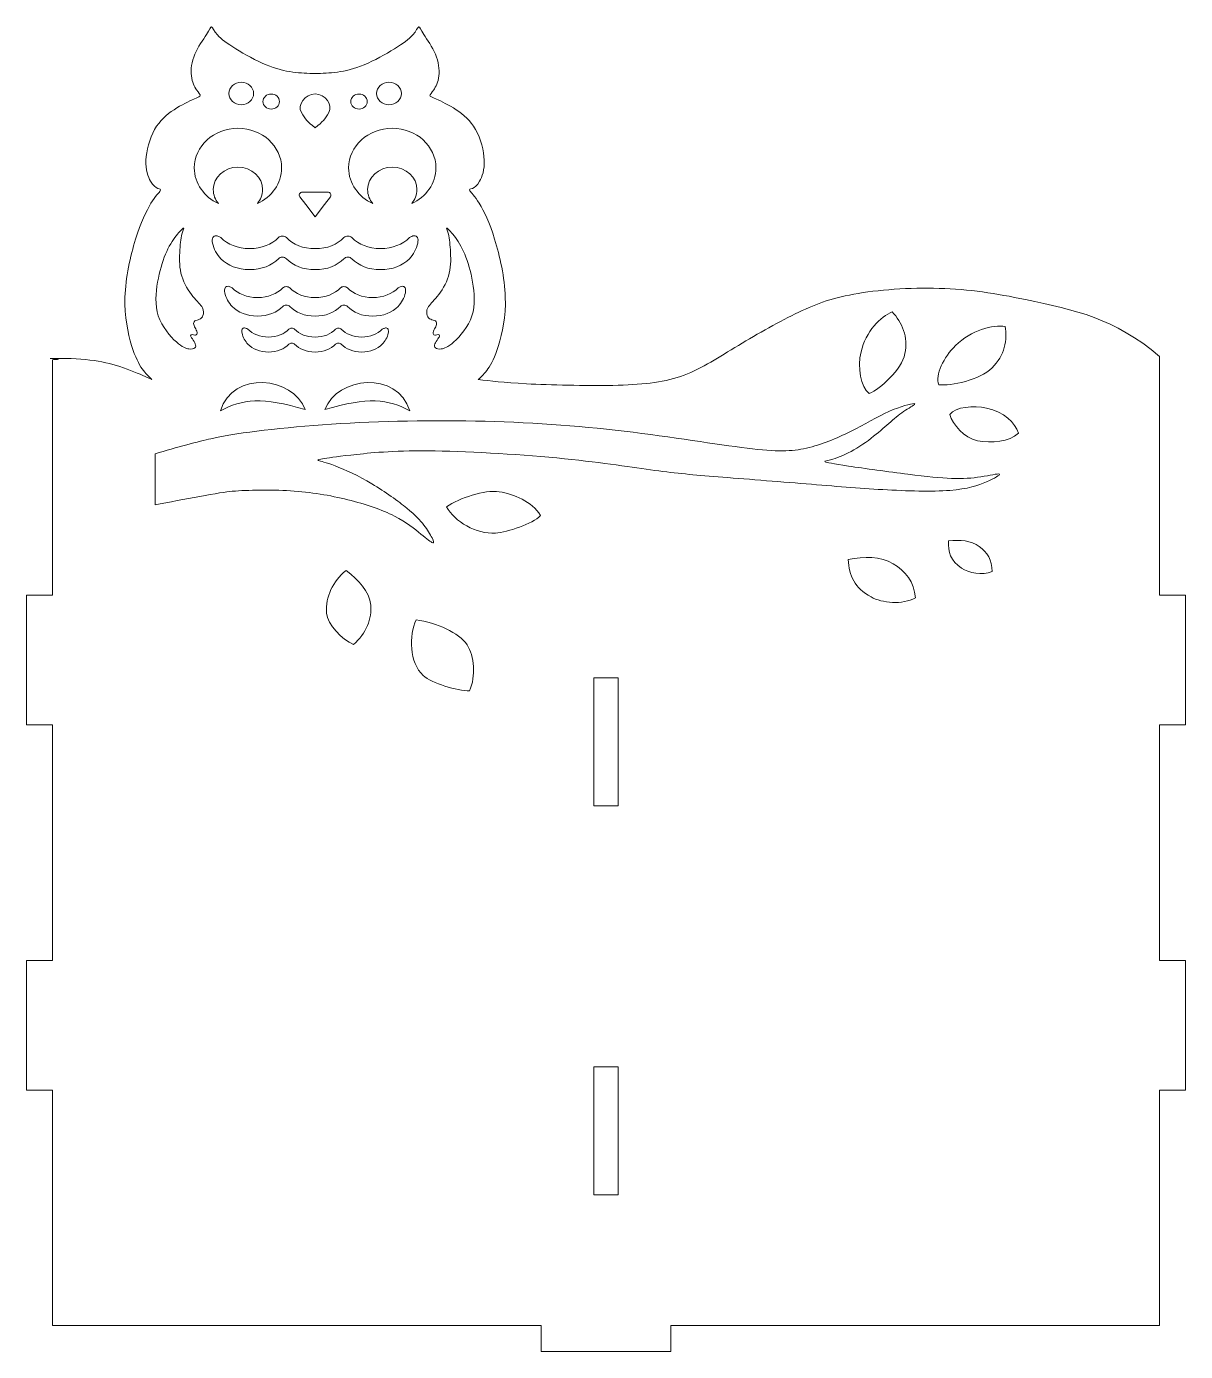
# Model space of a CAD drawing. Header units: millimetres. Extents: x -105 to 357, y -234 to 149.
# Drawn here: x 36.4 to 170.4, y -31.5 to 121.7 of the extents above; entities that cross this region are included whole.
import ezdxf

# ---------------------------------------------------------------- set-up
doc = ezdxf.new("R2010")
doc.units = ezdxf.units.MM
doc.header["$MEASUREMENT"] = 0
doc.layers.add('layer 1', color=7, linetype='Continuous')

msp = doc.modelspace()

# ---------------------------------------------------------------- linework, layer by layer
at = {"layer": 'layer 1', "color": 1, "lineweight": 9}
for points, knots in [([(95.9001, -31.5), (95.9001, -31.5), (95.9001, -28.5), (95.9001, -28.5), (95.9001, -28.5), (95.9001, -28.5), (39.4001, -28.5), (39.4001, -28.5), (39.4001, -28.5), (39.4001, -28.5), (39.4001, -1.2692), (39.4001, -1.2692), (39.4001, -1.2692), (39.4001, -1.2692), (36.4001, -1.2692), (36.4001, -1.2692), (36.4001, -1.2692), (36.4001, -1.2692), (36.4001, 13.7308), (36.4001, 13.7308), (36.4001, 13.7308), (36.4001, 13.7308), (39.4001, 13.7308), (39.4001, 13.7308), (39.4001, 13.7308), (39.4001, 13.7308), (39.4001, 40.9616), (39.4001, 40.9616), (39.4001, 40.9616), (39.4001, 40.9616), (36.4001, 40.9616), (36.4001, 40.9616), (36.4001, 40.9616), (36.4001, 40.9616), (36.4001, 55.9616), (36.4001, 55.9616), (36.4001, 55.9616), (36.4001, 55.9616), (39.4001, 55.9616), (39.4001, 55.9616), (39.4001, 55.9616), (39.4001, 55.9616), (39.4001, 83.1924), (39.4001, 83.1924), (39.4001, 83.1924), (41.6136, 83.2688), (37.8272, 83.345), (39.6612, 83.345), (39.6612, 83.345), (41.4952, 83.345), (42.9499, 83.2688), (44.209, 83.0906), (44.209, 83.0906), (45.4681, 82.9123), (46.5311, 82.6321), (47.6139, 82.2501), (47.6139, 82.2501), (48.6964, 81.8683), (49.7987, 81.3844), (50.3497, 81.1426), (50.3497, 81.1426), (50.9008, 80.9007), (50.9008, 80.9007), (50.9008, 80.9007), (50.9008, 80.9007), (50.537, 81.2318), (50.1734, 81.5627), (49.7817, 82.123), (49.7817, 82.123), (49.39, 82.6832), (48.9704, 83.4726), (48.5507, 84.8475), (48.5507, 84.8475), (48.1309, 86.2227), (47.7112, 88.1836), (47.7811, 90.4245), (47.7811, 90.4245), (47.8512, 92.6654), (48.4107, 95.1866), (49.0122, 97.122), (49.0122, 97.122), (49.6139, 99.0573), (50.257, 100.4069), (50.7888, 101.2727), (50.7888, 101.2727), (51.3203, 102.1386), (51.74, 102.5206), (51.8658, 102.7115), (51.8658, 102.7115), (51.9918, 102.9025), (51.824, 102.9025), (51.5861, 103.0044), (51.5861, 103.0044), (51.3484, 103.1063), (51.0405, 103.31), (50.7466, 103.8193), (50.7466, 103.8193), (50.4531, 104.3287), (50.1731, 105.1435), (50.2151, 106.2512), (50.2151, 106.2512), (50.257, 107.3589), (50.6208, 108.7595), (51.2085, 109.8035), (51.2085, 109.8035), (51.7961, 110.8476), (52.6072, 111.5352), (53.4604, 112.0955), (53.4604, 112.0955), (54.314, 112.6558), (55.2094, 113.0886), (55.7549, 113.3304), (55.7549, 113.3304), (56.3006, 113.5724), (56.4962, 113.6233), (56.4962, 113.7378), (56.4962, 113.7378), (56.4962, 113.8525), (56.3006, 114.0307), (56.0625, 114.3873), (56.0625, 114.3873), (55.8249, 114.7438), (55.545, 115.2787), (55.4612, 116.0043), (55.4612, 116.0043), (55.3772, 116.7302), (55.489, 117.6469), (55.8529, 118.5128), (55.8529, 118.5128), (56.2167, 119.3786), (56.8319, 120.1933), (57.1956, 120.7791), (57.1956, 120.7791), (57.5593, 121.3648), (57.6713, 121.7211), (57.7972, 121.6829), (57.7972, 121.6829), (57.9231, 121.6448), (58.063, 121.212), (58.4827, 120.7409), (58.4827, 120.7409), (58.9025, 120.2698), (59.6016, 119.7604), (60.609, 119.1365), (60.609, 119.1365), (61.6162, 118.5125), (62.9309, 117.7742), (64.0921, 117.2903), (64.0921, 117.2903), (65.2533, 116.8065), (66.2604, 116.5773), (67.1809, 116.4499), (67.1809, 116.4499), (68.1013, 116.3225), (68.9354, 116.2971), (69.7693, 116.2717), (69.7693, 116.2717), (70.603, 116.2971), (71.4369, 116.3225), (72.3576, 116.4499), (72.3576, 116.4499), (73.2781, 116.5773), (74.2852, 116.8065), (75.4463, 117.2903), (75.4463, 117.2903), (76.6075, 117.7742), (77.9222, 118.5125), (78.9295, 119.1365), (78.9295, 119.1365), (79.9368, 119.7604), (80.6359, 120.2698), (81.0557, 120.7409), (81.0557, 120.7409), (81.4754, 121.212), (81.6154, 121.6448), (81.7413, 121.6829), (81.7413, 121.6829), (81.8672, 121.7211), (81.9791, 121.3648), (82.3428, 120.7791), (82.3428, 120.7791), (82.7065, 120.1933), (83.3219, 119.3786), (83.6856, 118.5128), (83.6856, 118.5128), (84.0494, 117.6469), (84.1612, 116.7302), (84.0773, 116.0043), (84.0773, 116.0043), (83.9934, 115.2787), (83.7136, 114.7438), (83.4759, 114.3873), (83.4759, 114.3873), (83.238, 114.0307), (83.0424, 113.8525), (83.0424, 113.7378), (83.0424, 113.7378), (83.0424, 113.6233), (83.238, 113.5724), (83.7837, 113.3304), (83.7837, 113.3304), (84.3291, 113.0886), (85.2245, 112.6558), (86.078, 112.0955), (86.078, 112.0955), (86.9313, 111.5352), (87.7423, 110.8476), (88.33, 109.8035), (88.33, 109.8035), (88.9176, 108.7595), (89.2814, 107.3589), (89.3234, 106.2512), (89.3234, 106.2512), (89.3653, 105.1435), (89.0854, 104.3287), (88.7918, 103.8193), (88.7918, 103.8193), (88.4979, 103.31), (88.1901, 103.1063), (87.9524, 103.0044), (87.9524, 103.0044), (87.7144, 102.9025), (87.5466, 102.9025), (87.6726, 102.7115), (87.6726, 102.7115), (87.7984, 102.5206), (88.2181, 102.1386), (88.7497, 101.2727), (88.7497, 101.2727), (89.2814, 100.4069), (89.9246, 99.0573), (90.5263, 97.122), (90.5263, 97.122), (91.1277, 95.1866), (91.6873, 92.6654), (91.7574, 90.4245), (91.7574, 90.4245), (91.8272, 88.1836), (91.4076, 86.2227), (90.9879, 84.8475), (90.9879, 84.8475), (90.5681, 83.4726), (90.1485, 82.6832), (89.7567, 82.123), (89.7567, 82.123), (89.365, 81.5627), (89.0015, 81.2318), (88.6378, 80.9007), (88.6378, 80.9007), (90.0645, 80.7222), (91.4915, 80.5439), (94.2194, 80.4038), (94.2194, 80.4038), (96.9471, 80.2635), (100.9757, 80.1616), (104.2072, 80.2253), (104.2072, 80.2253), (107.4386, 80.2891), (109.8727, 80.5183), (112.027, 81.2566), (112.027, 81.2566), (114.1812, 81.9951), (116.0559, 83.243), (118.2799, 84.5926), (118.2799, 84.5926), (120.5043, 85.9423), (123.0783, 87.3937), (125.2744, 88.4759), (125.2744, 88.4759), (127.4706, 89.5584), (129.2892, 90.2712), (132.045, 90.7678), (132.045, 90.7678), (134.801, 91.2645), (138.4939, 91.5446), (141.9211, 91.4427), (141.9211, 91.4427), (145.3484, 91.3408), (148.5099, 90.857), (151.8952, 90.1439), (151.8952, 90.1439), (157.7019, 88.921), (162.0943, 88.0315), (167.4001, 83.574), (167.4001, 83.574), (167.4001, 83.574), (167.4001, 55.9616), (167.4001, 55.9616), (167.4001, 55.9616), (167.4001, 55.9616), (170.4001, 55.9616), (170.4001, 55.9616), (170.4001, 55.9616), (170.4001, 55.9616), (170.4001, 40.9616), (170.4001, 40.9616), (170.4001, 40.9616), (170.4001, 40.9616), (167.4001, 40.9616), (167.4001, 40.9616), (167.4001, 40.9616), (167.4001, 40.9616), (167.4001, 13.7308), (167.4001, 13.7308), (167.4001, 13.7308), (167.4001, 13.7308), (170.4001, 13.7308), (170.4001, 13.7308), (170.4001, 13.7308), (170.4001, 13.7308), (170.4001, -1.2692), (170.4001, -1.2692), (170.4001, -1.2692), (170.4001, -1.2692), (167.4001, -1.2692), (167.4001, -1.2692), (167.4001, -1.2692), (167.4001, -1.2692), (167.4001, -28.5), (167.4001, -28.5), (167.4001, -28.5), (167.4001, -28.5), (110.9001, -28.5), (110.9001, -28.5), (110.9001, -28.5), (110.9001, -28.5), (110.9001, -31.5), (110.9001, -31.5), (110.9001, -31.5), (110.9001, -31.5), (95.9001, -31.5), (95.9001, -31.5)], [0, 0, 0, 0, 0.01190476, 0.01190476, 0.01190476, 0.01190476, 0.02380952, 0.02380952, 0.02380952, 0.02380952, 0.03571429, 0.03571429, 0.03571429, 0.03571429, 0.04761905, 0.04761905, 0.04761905, 0.04761905, 0.05952381, 0.05952381, 0.05952381, 0.05952381, 0.07142857, 0.07142857, 0.07142857, 0.07142857, 0.08333333, 0.08333333, 0.08333333, 0.08333333, 0.0952381, 0.0952381, 0.0952381, 0.0952381, 0.10714286, 0.10714286, 0.10714286, 0.10714286, 0.11904762, 0.11904762, 0.11904762, 0.11904762, 0.13095238, 0.13095238, 0.13095238, 0.13095238, 0.14285714, 0.14285714, 0.14285714, 0.14285714, 0.1547619, 0.1547619, 0.1547619, 0.1547619, 0.16666667, 0.16666667, 0.16666667, 0.16666667, 0.17857143, 0.17857143, 0.17857143, 0.17857143, 0.19047619, 0.19047619, 0.19047619, 0.19047619, 0.20238095, 0.20238095, 0.20238095, 0.20238095, 0.21428571, 0.21428571, 0.21428571, 0.21428571, 0.22619048, 0.22619048, 0.22619048, 0.22619048, 0.23809524, 0.23809524, 0.23809524, 0.23809524, 0.25, 0.25, 0.25, 0.25, 0.26190476, 0.26190476, 0.26190476, 0.26190476, 0.27380952, 0.27380952, 0.27380952, 0.27380952, 0.28571429, 0.28571429, 0.28571429, 0.28571429, 0.29761905, 0.29761905, 0.29761905, 0.29761905, 0.30952381, 0.30952381, 0.30952381, 0.30952381, 0.32142857, 0.32142857, 0.32142857, 0.32142857, 0.33333333, 0.33333333, 0.33333333, 0.33333333, 0.3452381, 0.3452381, 0.3452381, 0.3452381, 0.35714286, 0.35714286, 0.35714286, 0.35714286, 0.36904762, 0.36904762, 0.36904762, 0.36904762, 0.38095238, 0.38095238, 0.38095238, 0.38095238, 0.39285714, 0.39285714, 0.39285714, 0.39285714, 0.4047619, 0.4047619, 0.4047619, 0.4047619, 0.41666667, 0.41666667, 0.41666667, 0.41666667, 0.42857143, 0.42857143, 0.42857143, 0.42857143, 0.44047619, 0.44047619, 0.44047619, 0.44047619, 0.45238095, 0.45238095, 0.45238095, 0.45238095, 0.46428571, 0.46428571, 0.46428571, 0.46428571, 0.47619048, 0.47619048, 0.47619048, 0.47619048, 0.48809524, 0.48809524, 0.48809524, 0.48809524, 0.5, 0.5, 0.5, 0.5, 0.51190476, 0.51190476, 0.51190476, 0.51190476, 0.52380952, 0.52380952, 0.52380952, 0.52380952, 0.53571429, 0.53571429, 0.53571429, 0.53571429, 0.54761905, 0.54761905, 0.54761905, 0.54761905, 0.55952381, 0.55952381, 0.55952381, 0.55952381, 0.57142857, 0.57142857, 0.57142857, 0.57142857, 0.58333333, 0.58333333, 0.58333333, 0.58333333, 0.5952381, 0.5952381, 0.5952381, 0.5952381, 0.60714286, 0.60714286, 0.60714286, 0.60714286, 0.61904762, 0.61904762, 0.61904762, 0.61904762, 0.63095238, 0.63095238, 0.63095238, 0.63095238, 0.64285714, 0.64285714, 0.64285714, 0.64285714, 0.6547619, 0.6547619, 0.6547619, 0.6547619, 0.66666667, 0.66666667, 0.66666667, 0.66666667, 0.67857143, 0.67857143, 0.67857143, 0.67857143, 0.69047619, 0.69047619, 0.69047619, 0.69047619, 0.70238095, 0.70238095, 0.70238095, 0.70238095, 0.71428571, 0.71428571, 0.71428571, 0.71428571, 0.72619048, 0.72619048, 0.72619048, 0.72619048, 0.73809524, 0.73809524, 0.73809524, 0.73809524, 0.75, 0.75, 0.75, 0.75, 0.76190476, 0.76190476, 0.76190476, 0.76190476, 0.77380952, 0.77380952, 0.77380952, 0.77380952, 0.78571429, 0.78571429, 0.78571429, 0.78571429, 0.79761905, 0.79761905, 0.79761905, 0.79761905, 0.80952381, 0.80952381, 0.80952381, 0.80952381, 0.82142857, 0.82142857, 0.82142857, 0.82142857, 0.83333333, 0.83333333, 0.83333333, 0.83333333, 0.8452381, 0.8452381, 0.8452381, 0.8452381, 0.85714286, 0.85714286, 0.85714286, 0.85714286, 0.86904762, 0.86904762, 0.86904762, 0.86904762, 0.88095238, 0.88095238, 0.88095238, 0.88095238, 0.89285714, 0.89285714, 0.89285714, 0.89285714, 0.9047619, 0.9047619, 0.9047619, 0.9047619, 0.91666667, 0.91666667, 0.91666667, 0.91666667, 0.92857143, 0.92857143, 0.92857143, 0.92857143, 0.94047619, 0.94047619, 0.94047619, 0.94047619, 0.95238095, 0.95238095, 0.95238095, 0.95238095, 0.96428571, 0.96428571, 0.96428571, 0.96428571, 0.97619048, 0.97619048, 0.97619048, 0.97619048, 1, 1, 1, 1]), ([(61.2281, 115.2799), (60.4399, 115.2799), (59.8006, 114.6981), (59.8006, 113.9806), (59.8006, 113.9806), (59.8006, 113.2631), (60.4399, 112.6812), (61.2281, 112.6812), (61.2281, 112.6812), (62.0165, 112.6812), (62.6556, 113.2631), (62.6556, 113.9806), (62.6556, 113.9806), (62.6556, 114.6981), (62.0165, 115.2799), (61.2281, 115.2799)], [0, 0, 0, 0, 0.2, 0.2, 0.2, 0.2, 0.4, 0.4, 0.4, 0.4, 0.6, 0.6, 0.6, 0.6, 1, 1, 1, 1]), ([(78.3104, 115.2799), (79.0985, 115.2799), (79.7378, 114.6981), (79.7378, 113.9806), (79.7378, 113.9806), (79.7378, 113.2631), (79.0985, 112.6812), (78.3104, 112.6812), (78.3104, 112.6812), (77.522, 112.6812), (76.8829, 113.2631), (76.8829, 113.9806), (76.8829, 113.9806), (76.8829, 114.6981), (77.522, 115.2799), (78.3104, 115.2799)], [0, 0, 0, 0, 0.2, 0.2, 0.2, 0.2, 0.4, 0.4, 0.4, 0.4, 0.6, 0.6, 0.6, 0.6, 1, 1, 1, 1]), ([(64.6923, 113.9112), (64.1667, 113.9112), (63.7404, 113.5234), (63.7404, 113.045), (63.7404, 113.045), (63.7404, 112.5667), (64.1667, 112.1788), (64.6923, 112.1788), (64.6923, 112.1788), (65.2177, 112.1788), (65.6439, 112.5667), (65.6439, 113.045), (65.6439, 113.045), (65.6439, 113.5234), (65.2177, 113.9112), (64.6923, 113.9112)], [0, 0, 0, 0, 0.2, 0.2, 0.2, 0.2, 0.4, 0.4, 0.4, 0.4, 0.6, 0.6, 0.6, 0.6, 1, 1, 1, 1]), ([(69.7693, 113.9235), (70.9627, 113.9235), (71.8489, 112.6299), (71.3595, 111.7832), (71.3595, 111.7832), (70.8699, 110.9363), (70.7129, 110.776), (69.7693, 109.9892), (69.7693, 109.9892), (68.8256, 110.776), (68.6686, 110.9363), (68.1789, 111.7832), (68.1789, 111.7832), (67.6895, 112.6299), (68.5757, 113.9235), (69.7693, 113.9235)], [0, 0, 0, 0, 0.2, 0.2, 0.2, 0.2, 0.4, 0.4, 0.4, 0.4, 0.6, 0.6, 0.6, 0.6, 1, 1, 1, 1]), ([(74.8462, 113.9112), (75.3718, 113.9112), (75.798, 113.5234), (75.798, 113.045), (75.798, 113.045), (75.798, 112.5667), (75.3718, 112.1788), (74.8462, 112.1788), (74.8462, 112.1788), (74.3208, 112.1788), (73.8945, 112.5667), (73.8945, 113.045), (73.8945, 113.045), (73.8945, 113.5234), (74.3208, 113.9112), (74.8462, 113.9112)], [0, 0, 0, 0, 0.2, 0.2, 0.2, 0.2, 0.4, 0.4, 0.4, 0.4, 0.6, 0.6, 0.6, 0.6, 1, 1, 1, 1]), ([(60.8476, 109.9567), (58.0621, 109.9567), (55.8038, 107.901), (55.8038, 105.3657), (55.8038, 105.3657), (55.8038, 103.5674), (56.94, 102.0107), (58.5946, 101.2574), (58.5946, 101.2574), (58.2173, 101.6979), (57.9927, 102.252), (57.9927, 102.8536), (57.9927, 102.8536), (57.9927, 104.2888), (59.2708, 105.4523), (60.8476, 105.4523), (60.8476, 105.4523), (62.4243, 105.4523), (63.7025, 104.2888), (63.7025, 102.8536), (63.7025, 102.8536), (63.7025, 102.252), (63.4779, 101.6979), (63.1006, 101.2574), (63.1006, 101.2574), (64.7552, 102.0107), (65.8915, 103.5674), (65.8915, 105.3657), (65.8915, 105.3657), (65.8915, 107.901), (63.6333, 109.9567), (60.8476, 109.9567)], [0, 0, 0, 0, 0.11111111, 0.11111111, 0.11111111, 0.11111111, 0.22222222, 0.22222222, 0.22222222, 0.22222222, 0.33333333, 0.33333333, 0.33333333, 0.33333333, 0.44444444, 0.44444444, 0.44444444, 0.44444444, 0.55555556, 0.55555556, 0.55555556, 0.55555556, 0.66666667, 0.66666667, 0.66666667, 0.66666667, 0.77777778, 0.77777778, 0.77777778, 0.77777778, 1, 1, 1, 1]), ([(78.6908, 109.9567), (81.4764, 109.9567), (83.7347, 107.901), (83.7347, 105.3657), (83.7347, 105.3657), (83.7347, 103.5674), (82.5984, 102.0107), (80.9438, 101.2574), (80.9438, 101.2574), (81.3211, 101.6979), (81.5459, 102.252), (81.5459, 102.8536), (81.5459, 102.8536), (81.5459, 104.2888), (80.2676, 105.4523), (78.6908, 105.4523), (78.6908, 105.4523), (77.1141, 105.4523), (75.8359, 104.2888), (75.8359, 102.8536), (75.8359, 102.8536), (75.8359, 102.252), (76.0606, 101.6979), (76.4378, 101.2574), (76.4378, 101.2574), (74.7832, 102.0107), (73.647, 103.5674), (73.647, 105.3657), (73.647, 105.3657), (73.647, 107.901), (75.9053, 109.9567), (78.6908, 109.9567)], [0, 0, 0, 0, 0.11111111, 0.11111111, 0.11111111, 0.11111111, 0.22222222, 0.22222222, 0.22222222, 0.22222222, 0.33333333, 0.33333333, 0.33333333, 0.33333333, 0.44444444, 0.44444444, 0.44444444, 0.44444444, 0.55555556, 0.55555556, 0.55555556, 0.55555556, 0.66666667, 0.66666667, 0.66666667, 0.66666667, 0.77777778, 0.77777778, 0.77777778, 0.77777778, 1, 1, 1, 1]), ([(69.7693, 99.7036), (69.7693, 99.7036), (70.8596, 101.136), (70.8596, 101.136), (70.8596, 101.136), (70.8596, 101.136), (71.536, 102.0245), (71.536, 102.0245), (71.536, 102.0245), (71.6188, 102.1332), (71.6277, 102.2655), (71.5603, 102.3826), (71.5603, 102.3826), (71.4928, 102.4997), (71.3683, 102.5684), (71.223, 102.5684), (71.223, 102.5684), (71.223, 102.5684), (69.7693, 102.5684), (69.7693, 102.5684), (69.7693, 102.5684), (69.7693, 102.5684), (68.3155, 102.5684), (68.3155, 102.5684), (68.3155, 102.5684), (68.1701, 102.5684), (68.0456, 102.4997), (67.9782, 102.3826), (67.9782, 102.3826), (67.9109, 102.2655), (67.9197, 102.1332), (68.0025, 102.0245), (68.0025, 102.0245), (68.0025, 102.0245), (68.6788, 101.136), (68.6788, 101.136), (68.6788, 101.136), (68.6788, 101.136), (69.7693, 99.7036), (69.7693, 99.7036)], [0, 0, 0, 0, 0.09090909, 0.09090909, 0.09090909, 0.09090909, 0.18181818, 0.18181818, 0.18181818, 0.18181818, 0.27272727, 0.27272727, 0.27272727, 0.27272727, 0.36363636, 0.36363636, 0.36363636, 0.36363636, 0.45454545, 0.45454545, 0.45454545, 0.45454545, 0.54545455, 0.54545455, 0.54545455, 0.54545455, 0.63636364, 0.63636364, 0.63636364, 0.63636364, 0.72727273, 0.72727273, 0.72727273, 0.72727273, 0.81818182, 0.81818182, 0.81818182, 0.81818182, 1, 1, 1, 1]), ([(52.4641, 95.383), (52.0864, 94.4854), (51.7787, 93.403), (51.5619, 92.1616), (51.5619, 92.1616), (51.3452, 90.9201), (51.219, 89.5195), (51.6387, 88.259), (51.6387, 88.259), (52.0585, 86.9986), (53.0237, 85.8782), (53.7231, 85.2478), (53.7231, 85.2478), (54.4226, 84.6175), (54.8563, 84.4775), (55.185, 84.4327), (55.185, 84.4327), (55.5137, 84.3882), (55.7374, 84.4392), (55.8565, 84.5475), (55.8565, 84.5475), (55.9754, 84.6557), (55.9892, 84.8212), (55.9192, 85.0122), (55.9192, 85.0122), (55.8494, 85.2032), (55.6957, 85.4198), (55.5766, 85.5852), (55.5766, 85.5852), (55.4577, 85.7507), (55.374, 85.8654), (55.374, 85.9544), (55.374, 85.9544), (55.374, 86.0436), (55.4577, 86.1072), (55.5487, 86.1008), (55.5487, 86.1008), (55.6396, 86.0946), (55.7374, 86.0182), (55.8565, 86.0182), (55.8565, 86.0182), (55.9754, 86.0182), (56.1154, 86.0946), (56.1361, 86.2346), (56.1361, 86.2346), (56.1571, 86.3747), (56.0593, 86.5783), (55.9613, 86.7567), (55.9613, 86.7567), (55.8635, 86.9349), (55.7654, 87.0876), (55.7305, 87.2468), (55.7305, 87.2468), (55.6957, 87.4061), (55.7236, 87.5714), (55.8565, 87.6668), (55.8565, 87.6668), (55.9892, 87.7626), (56.2272, 87.788), (56.4089, 87.8644), (56.4089, 87.8644), (56.591, 87.9408), (56.7168, 88.0681), (56.8007, 88.2973), (56.8007, 88.2973), (56.8846, 88.5265), (56.9267, 88.8574), (56.7378, 89.2012), (56.7378, 89.2012), (56.5489, 89.545), (56.1293, 89.9016), (55.6464, 90.5063), (55.6464, 90.5063), (55.164, 91.1111), (54.6183, 91.9644), (54.3455, 92.8619), (54.3455, 92.8619), (54.0727, 93.7597), (54.0727, 94.7017), (54.1148, 95.5612), (54.1148, 95.5612), (54.1568, 96.4206), (54.2407, 97.1975), (54.3666, 97.7067), (54.3666, 97.7067), (54.4925, 98.216), (54.6605, 98.458), (54.5624, 98.4133), (54.5624, 98.4133), (54.4645, 98.3688), (54.1008, 98.0377), (53.695, 97.5156), (53.695, 97.5156), (53.2895, 96.9936), (52.8419, 96.2807), (52.4641, 95.383)], [0, 0, 0, 0, 0.04, 0.04, 0.04, 0.04, 0.08, 0.08, 0.08, 0.08, 0.12, 0.12, 0.12, 0.12, 0.16, 0.16, 0.16, 0.16, 0.2, 0.2, 0.2, 0.2, 0.24, 0.24, 0.24, 0.24, 0.28, 0.28, 0.28, 0.28, 0.32, 0.32, 0.32, 0.32, 0.36, 0.36, 0.36, 0.36, 0.4, 0.4, 0.4, 0.4, 0.44, 0.44, 0.44, 0.44, 0.48, 0.48, 0.48, 0.48, 0.52, 0.52, 0.52, 0.52, 0.56, 0.56, 0.56, 0.56, 0.6, 0.6, 0.6, 0.6, 0.64, 0.64, 0.64, 0.64, 0.68, 0.68, 0.68, 0.68, 0.72, 0.72, 0.72, 0.72, 0.76, 0.76, 0.76, 0.76, 0.8, 0.8, 0.8, 0.8, 0.84, 0.84, 0.84, 0.84, 0.88, 0.88, 0.88, 0.88, 0.92, 0.92, 0.92, 0.92, 1, 1, 1, 1]), ([(87.0744, 95.383), (87.452, 94.4854), (87.7598, 93.403), (87.9765, 92.1616), (87.9765, 92.1616), (88.1932, 90.9201), (88.3194, 89.5195), (87.8997, 88.259), (87.8997, 88.259), (87.48, 86.9986), (86.5148, 85.8782), (85.8153, 85.2478), (85.8153, 85.2478), (85.1158, 84.6175), (84.6822, 84.4775), (84.3536, 84.4327), (84.3536, 84.4327), (84.0247, 84.3882), (83.801, 84.4392), (83.682, 84.5475), (83.682, 84.5475), (83.5631, 84.6557), (83.5492, 84.8212), (83.6192, 85.0122), (83.6192, 85.0122), (83.689, 85.2032), (83.8428, 85.4198), (83.9618, 85.5852), (83.9618, 85.5852), (84.0808, 85.7507), (84.1645, 85.8654), (84.1645, 85.9544), (84.1645, 85.9544), (84.1645, 86.0436), (84.0808, 86.1072), (83.9897, 86.1008), (83.9897, 86.1008), (83.8988, 86.0946), (83.801, 86.0182), (83.682, 86.0182), (83.682, 86.0182), (83.5631, 86.0182), (83.423, 86.0946), (83.4023, 86.2346), (83.4023, 86.2346), (83.3813, 86.3747), (83.4791, 86.5783), (83.5771, 86.7567), (83.5771, 86.7567), (83.6749, 86.9349), (83.773, 87.0876), (83.808, 87.2468), (83.808, 87.2468), (83.8428, 87.4061), (83.8148, 87.5714), (83.682, 87.6668), (83.682, 87.6668), (83.5492, 87.7626), (83.3113, 87.788), (83.1295, 87.8644), (83.1295, 87.8644), (82.9474, 87.9408), (82.8216, 88.0681), (82.7378, 88.2973), (82.7378, 88.2973), (82.6538, 88.5265), (82.6117, 88.8574), (82.8007, 89.2012), (82.8007, 89.2012), (82.9896, 89.545), (83.4092, 89.9016), (83.892, 90.5063), (83.892, 90.5063), (84.3744, 91.1111), (84.9201, 91.9644), (85.1929, 92.8619), (85.1929, 92.8619), (85.4657, 93.7597), (85.4657, 94.7017), (85.4237, 95.5612), (85.4237, 95.5612), (85.3816, 96.4206), (85.2978, 97.1975), (85.1719, 97.7067), (85.1719, 97.7067), (85.046, 98.216), (84.878, 98.458), (84.9761, 98.4133), (84.9761, 98.4133), (85.074, 98.3688), (85.4376, 98.0377), (85.8435, 97.5156), (85.8435, 97.5156), (86.249, 96.9936), (86.6966, 96.2807), (87.0744, 95.383)], [0, 0, 0, 0, 0.04, 0.04, 0.04, 0.04, 0.08, 0.08, 0.08, 0.08, 0.12, 0.12, 0.12, 0.12, 0.16, 0.16, 0.16, 0.16, 0.2, 0.2, 0.2, 0.2, 0.24, 0.24, 0.24, 0.24, 0.28, 0.28, 0.28, 0.28, 0.32, 0.32, 0.32, 0.32, 0.36, 0.36, 0.36, 0.36, 0.4, 0.4, 0.4, 0.4, 0.44, 0.44, 0.44, 0.44, 0.48, 0.48, 0.48, 0.48, 0.52, 0.52, 0.52, 0.52, 0.56, 0.56, 0.56, 0.56, 0.6, 0.6, 0.6, 0.6, 0.64, 0.64, 0.64, 0.64, 0.68, 0.68, 0.68, 0.68, 0.72, 0.72, 0.72, 0.72, 0.76, 0.76, 0.76, 0.76, 0.8, 0.8, 0.8, 0.8, 0.84, 0.84, 0.84, 0.84, 0.88, 0.88, 0.88, 0.88, 0.92, 0.92, 0.92, 0.92, 1, 1, 1, 1]), ([(80.665, 97.3024), (79.895, 96.5314), (78.7256, 96.0342), (77.3381, 96.0342), (77.3381, 96.0342), (75.9511, 96.0342), (74.7815, 96.5314), (74.0114, 97.3024), (74.0114, 97.3024), (73.8952, 97.4188), (73.7375, 97.4803), (73.5541, 97.4803), (73.5541, 97.4803), (73.3705, 97.4803), (73.2124, 97.419), (73.0963, 97.3024), (73.0963, 97.3024), (72.3261, 96.5317), (71.156, 96.0121), (69.7693, 96.0342), (69.7693, 96.0342), (68.3822, 96.0121), (67.2128, 96.5314), (66.4425, 97.3024), (66.4425, 97.3024), (66.3263, 97.419), (66.1685, 97.4803), (65.9848, 97.4803), (65.9848, 97.4803), (65.8013, 97.4803), (65.6437, 97.4188), (65.5274, 97.3024), (65.5274, 97.3024), (64.7574, 96.5314), (63.5877, 96.0342), (62.2008, 96.0342), (62.2008, 96.0342), (60.8134, 96.0342), (59.6439, 96.5314), (58.8738, 97.3024), (58.8738, 97.3024), (58.8738, 97.3024), (58.8738, 97.3024), (58.7805, 97.3546), (58.7805, 97.3546), (58.6871, 97.4064), (58.5005, 97.5106), (58.3337, 97.5222), (58.3337, 97.5222), (58.1668, 97.5339), (58.0195, 97.4532), (57.941, 97.3059), (57.941, 97.3059), (57.8623, 97.1584), (57.8522, 96.9438), (57.9115, 96.6535), (57.9115, 96.6535), (57.9703, 96.3628), (58.0982, 95.9966), (58.2698, 95.6868), (58.2698, 95.6868), (58.4418, 95.3771), (58.6579, 95.124), (58.8738, 94.8707), (58.8738, 94.8707), (59.6439, 94.0995), (60.8134, 93.6024), (62.2008, 93.6024), (62.2008, 93.6024), (63.5877, 93.6024), (64.7574, 94.0995), (65.5274, 94.8707), (65.5274, 94.8707), (65.6437, 94.9868), (65.8013, 95.0484), (65.9848, 95.0484), (65.9848, 95.0484), (66.1685, 95.0484), (66.3263, 94.9871), (66.4425, 94.8707), (66.4425, 94.8707), (67.2128, 94.0995), (68.3822, 93.5806), (69.7693, 93.6024), (69.7693, 93.6024), (71.156, 93.5806), (72.3261, 94.0997), (73.0963, 94.8707), (73.0963, 94.8707), (73.2124, 94.9871), (73.3705, 95.0484), (73.5541, 95.0484), (73.5541, 95.0484), (73.7375, 95.0484), (73.8952, 94.9868), (74.0114, 94.8707), (74.0114, 94.8707), (74.7815, 94.0995), (75.9513, 93.5806), (77.3381, 93.6024), (77.3381, 93.6024), (78.7256, 93.5806), (79.895, 94.0995), (80.665, 94.8707), (80.665, 94.8707), (80.881, 95.124), (81.0971, 95.3771), (81.269, 95.6868), (81.269, 95.6868), (81.4406, 95.9966), (81.5685, 96.3628), (81.6274, 96.6535), (81.6274, 96.6535), (81.6866, 96.9438), (81.6765, 97.1584), (81.5978, 97.3059), (81.5978, 97.3059), (81.5195, 97.4532), (81.3721, 97.5339), (81.2052, 97.5222), (81.2052, 97.5222), (81.0385, 97.5106), (80.8518, 97.4064), (80.7585, 97.3546), (80.7585, 97.3546), (80.665, 97.3024), (80.665, 97.3024), (80.665, 97.3024)], [0, 0, 0, 0, 0.03030303, 0.03030303, 0.03030303, 0.03030303, 0.06060606, 0.06060606, 0.06060606, 0.06060606, 0.09090909, 0.09090909, 0.09090909, 0.09090909, 0.12121212, 0.12121212, 0.12121212, 0.12121212, 0.15151515, 0.15151515, 0.15151515, 0.15151515, 0.18181818, 0.18181818, 0.18181818, 0.18181818, 0.21212121, 0.21212121, 0.21212121, 0.21212121, 0.24242424, 0.24242424, 0.24242424, 0.24242424, 0.27272727, 0.27272727, 0.27272727, 0.27272727, 0.3030303, 0.3030303, 0.3030303, 0.3030303, 0.33333333, 0.33333333, 0.33333333, 0.33333333, 0.36363636, 0.36363636, 0.36363636, 0.36363636, 0.39393939, 0.39393939, 0.39393939, 0.39393939, 0.42424242, 0.42424242, 0.42424242, 0.42424242, 0.45454545, 0.45454545, 0.45454545, 0.45454545, 0.48484848, 0.48484848, 0.48484848, 0.48484848, 0.51515152, 0.51515152, 0.51515152, 0.51515152, 0.54545455, 0.54545455, 0.54545455, 0.54545455, 0.57575758, 0.57575758, 0.57575758, 0.57575758, 0.60606061, 0.60606061, 0.60606061, 0.60606061, 0.63636364, 0.63636364, 0.63636364, 0.63636364, 0.66666667, 0.66666667, 0.66666667, 0.66666667, 0.6969697, 0.6969697, 0.6969697, 0.6969697, 0.72727273, 0.72727273, 0.72727273, 0.72727273, 0.75757576, 0.75757576, 0.75757576, 0.75757576, 0.78787879, 0.78787879, 0.78787879, 0.78787879, 0.81818182, 0.81818182, 0.81818182, 0.81818182, 0.84848485, 0.84848485, 0.84848485, 0.84848485, 0.87878788, 0.87878788, 0.87878788, 0.87878788, 0.90909091, 0.90909091, 0.90909091, 0.90909091, 0.93939394, 0.93939394, 0.93939394, 0.93939394, 1, 1, 1, 1]), ([(79.3578, 91.4877), (78.68, 90.8091), (77.6511, 90.3718), (76.43, 90.3718), (76.43, 90.3718), (75.2094, 90.3718), (74.1801, 90.8091), (73.5023, 91.4877), (73.5023, 91.4877), (73.4002, 91.59), (73.2614, 91.6442), (73.1, 91.6442), (73.1, 91.6442), (72.9384, 91.6442), (72.7994, 91.5903), (72.6972, 91.4877), (72.6972, 91.4877), (72.0192, 90.8096), (70.9897, 90.3524), (69.7693, 90.3718), (69.7693, 90.3718), (68.5487, 90.3524), (67.5196, 90.8091), (66.8418, 91.4877), (66.8418, 91.4877), (66.7392, 91.5903), (66.6006, 91.6442), (66.4389, 91.6442), (66.4389, 91.6442), (66.2776, 91.6442), (66.1386, 91.59), (66.0365, 91.4877), (66.0365, 91.4877), (65.3588, 90.8091), (64.3294, 90.3718), (63.1089, 90.3718), (63.1089, 90.3718), (61.8878, 90.3718), (60.8589, 90.8091), (60.1811, 91.4877), (60.1811, 91.4877), (60.1811, 91.4877), (60.1811, 91.4877), (60.0989, 91.5337), (60.0989, 91.5337), (60.0168, 91.5792), (59.8526, 91.6707), (59.7059, 91.6811), (59.7059, 91.6811), (59.5589, 91.6914), (59.4295, 91.6205), (59.3603, 91.4907), (59.3603, 91.4907), (59.2913, 91.361), (59.2823, 91.1723), (59.3343, 90.9168), (59.3343, 90.9168), (59.3861, 90.6608), (59.4985, 90.3386), (59.6497, 90.066), (59.6497, 90.066), (59.8009, 89.7935), (59.991, 89.5706), (60.1811, 89.3479), (60.1811, 89.3479), (60.8589, 88.6693), (61.8878, 88.2316), (63.1089, 88.2316), (63.1089, 88.2316), (64.3294, 88.2316), (65.3588, 88.6693), (66.0365, 89.3479), (66.0365, 89.3479), (66.1386, 89.4503), (66.2776, 89.5042), (66.4389, 89.5042), (66.4389, 89.5042), (66.6006, 89.5042), (66.7392, 89.4504), (66.8418, 89.3479), (66.8418, 89.3479), (67.5196, 88.6693), (68.5487, 88.2122), (69.7693, 88.2316), (69.7693, 88.2316), (70.9897, 88.2122), (72.0192, 88.6694), (72.6972, 89.3479), (72.6972, 89.3479), (72.7994, 89.4504), (72.9384, 89.5042), (73.1, 89.5042), (73.1, 89.5042), (73.2614, 89.5042), (73.4002, 89.4503), (73.5023, 89.3479), (73.5023, 89.3479), (74.1801, 88.6693), (75.2095, 88.2122), (76.43, 88.2316), (76.43, 88.2316), (77.6511, 88.2122), (78.68, 88.6693), (79.3578, 89.3479), (79.3578, 89.3479), (79.5479, 89.5706), (79.7378, 89.7935), (79.8892, 90.066), (79.8892, 90.066), (80.0404, 90.3386), (80.1528, 90.6608), (80.2044, 90.9168), (80.2044, 90.9168), (80.2566, 91.1723), (80.2476, 91.361), (80.1786, 91.4907), (80.1786, 91.4907), (80.1094, 91.6205), (79.9799, 91.6914), (79.8329, 91.6811), (79.8329, 91.6811), (79.6863, 91.6707), (79.5221, 91.5792), (79.4399, 91.5337), (79.4399, 91.5337), (79.3578, 91.4877), (79.3578, 91.4877), (79.3578, 91.4877)], [0, 0, 0, 0, 0.03030303, 0.03030303, 0.03030303, 0.03030303, 0.06060606, 0.06060606, 0.06060606, 0.06060606, 0.09090909, 0.09090909, 0.09090909, 0.09090909, 0.12121212, 0.12121212, 0.12121212, 0.12121212, 0.15151515, 0.15151515, 0.15151515, 0.15151515, 0.18181818, 0.18181818, 0.18181818, 0.18181818, 0.21212121, 0.21212121, 0.21212121, 0.21212121, 0.24242424, 0.24242424, 0.24242424, 0.24242424, 0.27272727, 0.27272727, 0.27272727, 0.27272727, 0.3030303, 0.3030303, 0.3030303, 0.3030303, 0.33333333, 0.33333333, 0.33333333, 0.33333333, 0.36363636, 0.36363636, 0.36363636, 0.36363636, 0.39393939, 0.39393939, 0.39393939, 0.39393939, 0.42424242, 0.42424242, 0.42424242, 0.42424242, 0.45454545, 0.45454545, 0.45454545, 0.45454545, 0.48484848, 0.48484848, 0.48484848, 0.48484848, 0.51515152, 0.51515152, 0.51515152, 0.51515152, 0.54545455, 0.54545455, 0.54545455, 0.54545455, 0.57575758, 0.57575758, 0.57575758, 0.57575758, 0.60606061, 0.60606061, 0.60606061, 0.60606061, 0.63636364, 0.63636364, 0.63636364, 0.63636364, 0.66666667, 0.66666667, 0.66666667, 0.66666667, 0.6969697, 0.6969697, 0.6969697, 0.6969697, 0.72727273, 0.72727273, 0.72727273, 0.72727273, 0.75757576, 0.75757576, 0.75757576, 0.75757576, 0.78787879, 0.78787879, 0.78787879, 0.78787879, 0.81818182, 0.81818182, 0.81818182, 0.81818182, 0.84848485, 0.84848485, 0.84848485, 0.84848485, 0.87878788, 0.87878788, 0.87878788, 0.87878788, 0.90909091, 0.90909091, 0.90909091, 0.90909091, 0.93939394, 0.93939394, 0.93939394, 0.93939394, 1, 1, 1, 1]), ([(136.496, 88.7076), (135.1463, 88.1866), (133.4313, 86.4616), (132.883, 84.0839), (132.883, 84.0839), (132.4722, 82.3014), (132.8524, 80.0095), (133.8302, 79.297), (133.8302, 79.297), (135.1308, 79.8202), (137.5605, 82.0282), (137.9674, 83.8886), (137.9674, 83.8886), (138.3841, 85.7931), (137.5914, 87.5508), (136.496, 88.7076)], [0, 0, 0, 0, 0.2, 0.2, 0.2, 0.2, 0.4, 0.4, 0.4, 0.4, 0.6, 0.6, 0.6, 0.6, 1, 1, 1, 1]), ([(77.5316, 86.7097), (76.9828, 86.1604), (76.1495, 85.8061), (75.1614, 85.8061), (75.1614, 85.8061), (74.1732, 85.8061), (73.3399, 86.1604), (72.7914, 86.7097), (72.7914, 86.7097), (72.7086, 86.7925), (72.5962, 86.8364), (72.4656, 86.8364), (72.4656, 86.8364), (72.3348, 86.8364), (72.2223, 86.7928), (72.1395, 86.7097), (72.1395, 86.7097), (71.5906, 86.1606), (70.7573, 85.7905), (69.7693, 85.8061), (69.7693, 85.8061), (68.7812, 85.7905), (67.9481, 86.1604), (67.3993, 86.7097), (67.3993, 86.7097), (67.3164, 86.7928), (67.2041, 86.8364), (67.0732, 86.8364), (67.0732, 86.8364), (66.9426, 86.8364), (66.8302, 86.7925), (66.7475, 86.7097), (66.7475, 86.7097), (66.1989, 86.1604), (65.3656, 85.8061), (64.3773, 85.8061), (64.3773, 85.8061), (63.3892, 85.8061), (62.5561, 86.1604), (62.0074, 86.7097), (62.0074, 86.7097), (62.0074, 86.7097), (62.0074, 86.7097), (61.9408, 86.7468), (61.9408, 86.7468), (61.8745, 86.7837), (61.7415, 86.8579), (61.6226, 86.8661), (61.6226, 86.8661), (61.5038, 86.8744), (61.3988, 86.8172), (61.3429, 86.7121), (61.3429, 86.7121), (61.287, 86.6071), (61.2799, 86.4542), (61.3219, 86.2474), (61.3219, 86.2474), (61.3638, 86.0403), (61.4548, 85.7794), (61.5773, 85.5587), (61.5773, 85.5587), (61.6996, 85.338), (61.8535, 85.1577), (62.0074, 84.9774), (62.0074, 84.9774), (62.5561, 84.428), (63.3892, 84.0737), (64.3773, 84.0737), (64.3773, 84.0737), (65.3656, 84.0737), (66.1989, 84.428), (66.7475, 84.9774), (66.7475, 84.9774), (66.8302, 85.0601), (66.9426, 85.104), (67.0732, 85.104), (67.0732, 85.104), (67.2041, 85.104), (67.3164, 85.0602), (67.3993, 84.9774), (67.3993, 84.9774), (67.9481, 84.428), (68.7812, 84.058), (69.7693, 84.0737), (69.7693, 84.0737), (70.7573, 84.058), (71.5906, 84.4282), (72.1395, 84.9774), (72.1395, 84.9774), (72.2223, 85.0602), (72.3348, 85.104), (72.4656, 85.104), (72.4656, 85.104), (72.5962, 85.104), (72.7086, 85.0601), (72.7914, 84.9774), (72.7914, 84.9774), (73.3399, 84.428), (74.1735, 84.058), (75.1614, 84.0737), (75.1614, 84.0737), (76.1495, 84.058), (76.9828, 84.428), (77.5316, 84.9774), (77.5316, 84.9774), (77.6853, 85.1577), (77.8394, 85.338), (77.9617, 85.5587), (77.9617, 85.5587), (78.0841, 85.7794), (78.175, 86.0403), (78.2169, 86.2474), (78.2169, 86.2474), (78.259, 86.4542), (78.2518, 86.6071), (78.196, 86.7121), (78.196, 86.7121), (78.1401, 86.8172), (78.0352, 86.8744), (77.9162, 86.8661), (77.9162, 86.8661), (77.7974, 86.8579), (77.6644, 86.7837), (77.598, 86.7468), (77.598, 86.7468), (77.5316, 86.7097), (77.5316, 86.7097), (77.5316, 86.7097)], [0, 0, 0, 0, 0.03030303, 0.03030303, 0.03030303, 0.03030303, 0.06060606, 0.06060606, 0.06060606, 0.06060606, 0.09090909, 0.09090909, 0.09090909, 0.09090909, 0.12121212, 0.12121212, 0.12121212, 0.12121212, 0.15151515, 0.15151515, 0.15151515, 0.15151515, 0.18181818, 0.18181818, 0.18181818, 0.18181818, 0.21212121, 0.21212121, 0.21212121, 0.21212121, 0.24242424, 0.24242424, 0.24242424, 0.24242424, 0.27272727, 0.27272727, 0.27272727, 0.27272727, 0.3030303, 0.3030303, 0.3030303, 0.3030303, 0.33333333, 0.33333333, 0.33333333, 0.33333333, 0.36363636, 0.36363636, 0.36363636, 0.36363636, 0.39393939, 0.39393939, 0.39393939, 0.39393939, 0.42424242, 0.42424242, 0.42424242, 0.42424242, 0.45454545, 0.45454545, 0.45454545, 0.45454545, 0.48484848, 0.48484848, 0.48484848, 0.48484848, 0.51515152, 0.51515152, 0.51515152, 0.51515152, 0.54545455, 0.54545455, 0.54545455, 0.54545455, 0.57575758, 0.57575758, 0.57575758, 0.57575758, 0.60606061, 0.60606061, 0.60606061, 0.60606061, 0.63636364, 0.63636364, 0.63636364, 0.63636364, 0.66666667, 0.66666667, 0.66666667, 0.66666667, 0.6969697, 0.6969697, 0.6969697, 0.6969697, 0.72727273, 0.72727273, 0.72727273, 0.72727273, 0.75757576, 0.75757576, 0.75757576, 0.75757576, 0.78787879, 0.78787879, 0.78787879, 0.78787879, 0.81818182, 0.81818182, 0.81818182, 0.81818182, 0.84848485, 0.84848485, 0.84848485, 0.84848485, 0.87878788, 0.87878788, 0.87878788, 0.87878788, 0.90909091, 0.90909091, 0.90909091, 0.90909091, 0.93939394, 0.93939394, 0.93939394, 0.93939394, 1, 1, 1, 1]), ([(149.5564, 87.0467), (148.107, 87.2464), (145.6533, 86.5953), (143.8176, 84.831), (143.8176, 84.831), (142.4418, 83.5088), (141.4463, 81.3753), (141.8689, 80.3022), (141.8689, 80.3022), (143.2782, 80.1276), (146.6187, 80.8497), (148.0361, 82.2403), (148.0361, 82.2403), (149.4872, 83.664), (149.8237, 85.539), (149.5564, 87.0467)], [0, 0, 0, 0, 0.2, 0.2, 0.2, 0.2, 0.4, 0.4, 0.4, 0.4, 0.6, 0.6, 0.6, 0.6, 1, 1, 1, 1]), ([(68.6353, 77.4239), (63.7248, 78.9084), (61.2908, 78.659), (58.8149, 77.2711), (58.8149, 77.2711), (60.2839, 81.9822), (67.208, 81.2312), (68.6353, 77.4239)], [0, 0, 0, 0, 0.33333333, 0.33333333, 0.33333333, 0.33333333, 1, 1, 1, 1]), ([(70.9033, 77.4239), (75.8136, 78.9084), (78.2476, 78.659), (80.7236, 77.2711), (80.7236, 77.2711), (79.2546, 81.9822), (72.3304, 81.2312), (70.9033, 77.4239)], [0, 0, 0, 0, 0.33333333, 0.33333333, 0.33333333, 0.33333333, 1, 1, 1, 1]), ([(57.6941, 74.051), (60.2257, 74.6404), (65.104, 75.2703), (70.6352, 75.6647), (70.6352, 75.6647), (76.1667, 76.0589), (82.3507, 76.2182), (88.3137, 76.097), (88.3137, 76.097), (94.2763, 75.9758), (100.0172, 75.5741), (105.5118, 74.9256), (105.5118, 74.9256), (111.0068, 74.2774), (116.2553, 73.3821), (119.7172, 72.9573), (119.7172, 72.9573), (123.1791, 72.5325), (124.8546, 72.5779), (126.5731, 72.9653), (126.5731, 72.9653), (128.2916, 73.3527), (130.053, 74.0823), (131.6724, 74.8958), (131.6724, 74.8958), (133.2923, 75.7093), (134.7702, 76.6069), (136.1189, 77.2073), (136.1189, 77.2073), (137.4677, 77.8077), (138.6872, 78.1109), (139.0167, 78.1165), (139.0167, 78.1165), (139.3463, 78.1223), (138.786, 77.8305), (138.2271, 77.473), (138.2271, 77.473), (137.6683, 77.1151), (137.1109, 76.6918), (136.5401, 76.2051), (136.5401, 76.2051), (135.9688, 75.7186), (135.3838, 75.1689), (134.6342, 74.5618), (134.6342, 74.5618), (133.8844, 73.9546), (132.9701, 73.2898), (132.0724, 72.7751), (132.0724, 72.7751), (131.1749, 72.2604), (130.2941, 71.8958), (129.6427, 71.7006), (129.6427, 71.7006), (128.9917, 71.5055), (128.5697, 71.4802), (128.7267, 71.3934), (128.7267, 71.3934), (128.8839, 71.3064), (129.6199, 71.1582), (131.4264, 70.8884), (131.4264, 70.8884), (133.2329, 70.6185), (136.1098, 70.227), (138.3151, 69.9503), (138.3151, 69.9503), (140.5202, 69.6736), (142.0542, 69.5114), (143.3571, 69.4643), (143.3571, 69.4643), (144.6596, 69.4172), (145.7315, 69.4848), (146.7508, 69.6422), (146.7508, 69.6422), (147.7703, 69.7995), (148.7372, 70.0466), (148.8789, 69.9624), (148.8789, 69.9624), (149.0207, 69.8784), (148.3371, 69.4633), (147.3827, 69.0537), (147.3827, 69.0537), (146.4282, 68.644), (145.2024, 68.24), (143.1497, 68.0808), (143.1497, 68.0808), (141.0969, 67.9216), (138.2173, 68.0077), (135.4097, 68.1677), (135.4097, 68.1677), (132.6025, 68.328), (129.8673, 68.5626), (126.5319, 68.8332), (126.5319, 68.8332), (123.1961, 69.104), (119.26, 69.411), (116.3645, 69.6455), (116.3645, 69.6455), (113.4695, 69.8799), (111.6153, 70.0417), (109.0496, 70.3913), (109.0496, 70.3913), (106.4838, 70.7408), (103.2067, 71.2779), (98.5835, 71.7389), (98.5835, 71.7389), (93.9605, 72.1996), (87.9916, 72.5844), (83.6334, 72.6473), (83.6334, 72.6473), (79.2753, 72.7101), (76.5283, 72.4513), (74.5848, 72.2431), (74.5848, 72.2431), (72.6416, 72.0351), (71.5021, 71.8776), (70.8307, 71.7736), (70.8307, 71.7736), (70.1594, 71.6697), (69.9561, 71.6191), (70.1624, 71.5379), (70.1624, 71.5379), (70.3689, 71.4566), (70.9848, 71.3447), (72.0923, 70.9176), (72.0923, 70.9176), (73.1996, 70.4904), (74.7985, 69.7483), (76.3435, 68.8335), (76.3435, 68.8335), (77.8884, 67.9188), (79.3797, 66.8315), (80.3841, 66.0079), (80.3841, 66.0079), (81.3885, 65.184), (81.906, 64.6236), (82.3299, 64.073), (82.3299, 64.073), (82.7536, 63.5221), (83.0832, 62.9813), (83.2852, 62.5877), (83.2852, 62.5877), (83.4871, 62.1938), (83.5611, 61.9469), (83.367, 62.0114), (83.367, 62.0114), (83.1731, 62.0759), (82.711, 62.4512), (82.0054, 63.0314), (82.0054, 63.0314), (81.2998, 63.6115), (80.3505, 64.396), (78.9305, 65.1132), (78.9305, 65.1132), (77.5104, 65.8303), (75.6191, 66.48), (73.5613, 66.9923), (73.5613, 66.9923), (71.5037, 67.5046), (69.28, 67.8793), (66.9192, 68.0313), (66.9192, 68.0313), (64.5584, 68.1831), (62.0606, 68.1123), (60.1897, 67.9786), (60.1897, 67.9786), (58.9537, 67.8902), (54.4012, 67.0078), (51.2625, 66.3988), (51.2625, 66.3988), (51.2625, 66.3988), (51.2625, 72.3222), (51.2625, 72.3222), (51.2625, 72.3222), (53.7021, 73.0345), (56.4305, 73.7566), (57.6941, 74.051)], [0, 0, 0, 0, 0.02222222, 0.02222222, 0.02222222, 0.02222222, 0.04444444, 0.04444444, 0.04444444, 0.04444444, 0.06666667, 0.06666667, 0.06666667, 0.06666667, 0.08888889, 0.08888889, 0.08888889, 0.08888889, 0.11111111, 0.11111111, 0.11111111, 0.11111111, 0.13333333, 0.13333333, 0.13333333, 0.13333333, 0.15555556, 0.15555556, 0.15555556, 0.15555556, 0.17777778, 0.17777778, 0.17777778, 0.17777778, 0.2, 0.2, 0.2, 0.2, 0.22222222, 0.22222222, 0.22222222, 0.22222222, 0.24444444, 0.24444444, 0.24444444, 0.24444444, 0.26666667, 0.26666667, 0.26666667, 0.26666667, 0.28888889, 0.28888889, 0.28888889, 0.28888889, 0.31111111, 0.31111111, 0.31111111, 0.31111111, 0.33333333, 0.33333333, 0.33333333, 0.33333333, 0.35555556, 0.35555556, 0.35555556, 0.35555556, 0.37777778, 0.37777778, 0.37777778, 0.37777778, 0.4, 0.4, 0.4, 0.4, 0.42222222, 0.42222222, 0.42222222, 0.42222222, 0.44444444, 0.44444444, 0.44444444, 0.44444444, 0.46666667, 0.46666667, 0.46666667, 0.46666667, 0.48888889, 0.48888889, 0.48888889, 0.48888889, 0.51111111, 0.51111111, 0.51111111, 0.51111111, 0.53333333, 0.53333333, 0.53333333, 0.53333333, 0.55555556, 0.55555556, 0.55555556, 0.55555556, 0.57777778, 0.57777778, 0.57777778, 0.57777778, 0.6, 0.6, 0.6, 0.6, 0.62222222, 0.62222222, 0.62222222, 0.62222222, 0.64444444, 0.64444444, 0.64444444, 0.64444444, 0.66666667, 0.66666667, 0.66666667, 0.66666667, 0.68888889, 0.68888889, 0.68888889, 0.68888889, 0.71111111, 0.71111111, 0.71111111, 0.71111111, 0.73333333, 0.73333333, 0.73333333, 0.73333333, 0.75555556, 0.75555556, 0.75555556, 0.75555556, 0.77777778, 0.77777778, 0.77777778, 0.77777778, 0.8, 0.8, 0.8, 0.8, 0.82222222, 0.82222222, 0.82222222, 0.82222222, 0.84444444, 0.84444444, 0.84444444, 0.84444444, 0.86666667, 0.86666667, 0.86666667, 0.86666667, 0.88888889, 0.88888889, 0.88888889, 0.88888889, 0.91111111, 0.91111111, 0.91111111, 0.91111111, 0.93333333, 0.93333333, 0.93333333, 0.93333333, 0.95555556, 0.95555556, 0.95555556, 0.95555556, 1, 1, 1, 1]), ([(151.0785, 74.7014), (150.707, 75.9061), (149.4093, 77.1534), (147.3971, 77.5843), (147.3971, 77.5843), (145.8885, 77.9075), (143.8094, 77.7578), (143.1422, 76.8559), (143.1422, 76.8559), (143.5187, 75.6955), (144.7797, 74.1329), (146.3557, 73.8153), (146.3557, 73.8153), (147.9687, 73.4905), (150.0229, 73.6815), (151.0785, 74.7014)], [0, 0, 0, 0, 0.2, 0.2, 0.2, 0.2, 0.4, 0.4, 0.4, 0.4, 0.6, 0.6, 0.6, 0.6, 1, 1, 1, 1]), ([(84.9512, 66.183), (85.9124, 64.4719), (88.3512, 62.9852), (90.6279, 63.1458), (90.6279, 63.1458), (92.0371, 63.2452), (94.8844, 64.1938), (95.8248, 65.1666), (95.8248, 65.1666), (94.8651, 66.8137), (92.6896, 67.661), (91.0655, 67.9076), (91.0655, 67.9076), (89.3061, 68.1747), (86.5202, 67.1902), (84.9512, 66.183)], [0, 0, 0, 0, 0.2, 0.2, 0.2, 0.2, 0.4, 0.4, 0.4, 0.4, 0.6, 0.6, 0.6, 0.6, 1, 1, 1, 1]), ([(142.9898, 62.2483), (142.9317, 60.9149), (143.2342, 59.9487), (144.5053, 59.0861), (144.5053, 59.0861), (145.3168, 58.5357), (146.9149, 58.206), (148.0396, 58.7072), (148.0396, 58.7072), (148.0745, 60.0011), (147.4484, 60.9308), (146.5579, 61.583), (146.5579, 61.583), (145.5929, 62.2898), (144.316, 62.3721), (142.9898, 62.2483)], [0, 0, 0, 0, 0.2, 0.2, 0.2, 0.2, 0.4, 0.4, 0.4, 0.4, 0.6, 0.6, 0.6, 0.6, 1, 1, 1, 1]), ([(131.3979, 60.0886), (131.5203, 58.1701), (132.1027, 56.8238), (134.0572, 55.7499), (134.0572, 55.7499), (135.3049, 55.0644), (137.6462, 54.7962), (139.1813, 55.658), (139.1813, 55.658), (139.0321, 57.517), (137.9913, 58.7696), (136.6144, 59.5905), (136.6144, 59.5905), (135.1223, 60.4804), (133.2798, 60.4353), (131.3979, 60.0886)], [0, 0, 0, 0, 0.2, 0.2, 0.2, 0.2, 0.4, 0.4, 0.4, 0.4, 0.6, 0.6, 0.6, 0.6, 1, 1, 1, 1]), ([(73.3508, 58.8104), (71.7826, 57.5235), (70.9802, 55.8449), (71.0854, 53.8748), (71.0854, 53.8748), (71.154, 52.5901), (72.9247, 50.8149), (74.2005, 50.2389), (74.2005, 50.2389), (75.7008, 51.508), (76.3528, 53.3204), (76.1952, 54.812), (76.1952, 54.812), (76.0248, 56.4281), (74.8249, 57.6907), (73.3508, 58.8104)], [0, 0, 0, 0, 0.2, 0.2, 0.2, 0.2, 0.4, 0.4, 0.4, 0.4, 0.6, 0.6, 0.6, 0.6, 1, 1, 1, 1]), ([(81.4441, 53.0927), (80.6308, 51.3192), (80.6561, 48.1515), (82.2621, 46.6739), (82.2621, 46.6739), (83.2563, 45.7595), (86.1962, 44.9082), (87.6197, 44.8838), (87.6197, 44.8838), (88.3803, 46.6147), (88.1742, 48.9342), (87.3313, 50.2215), (87.3313, 50.2215), (86.4179, 51.6162), (83.8104, 52.7806), (81.4441, 53.0927)], [0, 0, 0, 0, 0.2, 0.2, 0.2, 0.2, 0.4, 0.4, 0.4, 0.4, 0.6, 0.6, 0.6, 0.6, 1, 1, 1, 1]), ([(104.8001, 31.6), (104.8001, 31.6), (104.8001, 46.4), (104.8001, 46.4), (104.8001, 46.4), (104.8001, 46.4), (102.0001, 46.4), (102.0001, 46.4), (102.0001, 46.4), (102.0001, 46.4), (102.0001, 31.6), (102.0001, 31.6), (102.0001, 31.6), (102.0001, 31.6), (104.8001, 31.6), (104.8001, 31.6)], [0, 0, 0, 0, 0.2, 0.2, 0.2, 0.2, 0.4, 0.4, 0.4, 0.4, 0.6, 0.6, 0.6, 0.6, 1, 1, 1, 1]), ([(104.8001, -13.4), (104.8001, -13.4), (104.8001, 1.4), (104.8001, 1.4), (104.8001, 1.4), (104.8001, 1.4), (102.0001, 1.4), (102.0001, 1.4), (102.0001, 1.4), (102.0001, 1.4), (102.0001, -13.4), (102.0001, -13.4), (102.0001, -13.4), (102.0001, -13.4), (104.8001, -13.4), (104.8001, -13.4)], [0, 0, 0, 0, 0.2, 0.2, 0.2, 0.2, 0.4, 0.4, 0.4, 0.4, 0.6, 0.6, 0.6, 0.6, 1, 1, 1, 1])]:
    msp.add_open_spline(points, degree=3, knots=knots, dxfattribs=at)

doc.saveas('drawing.dxf')
